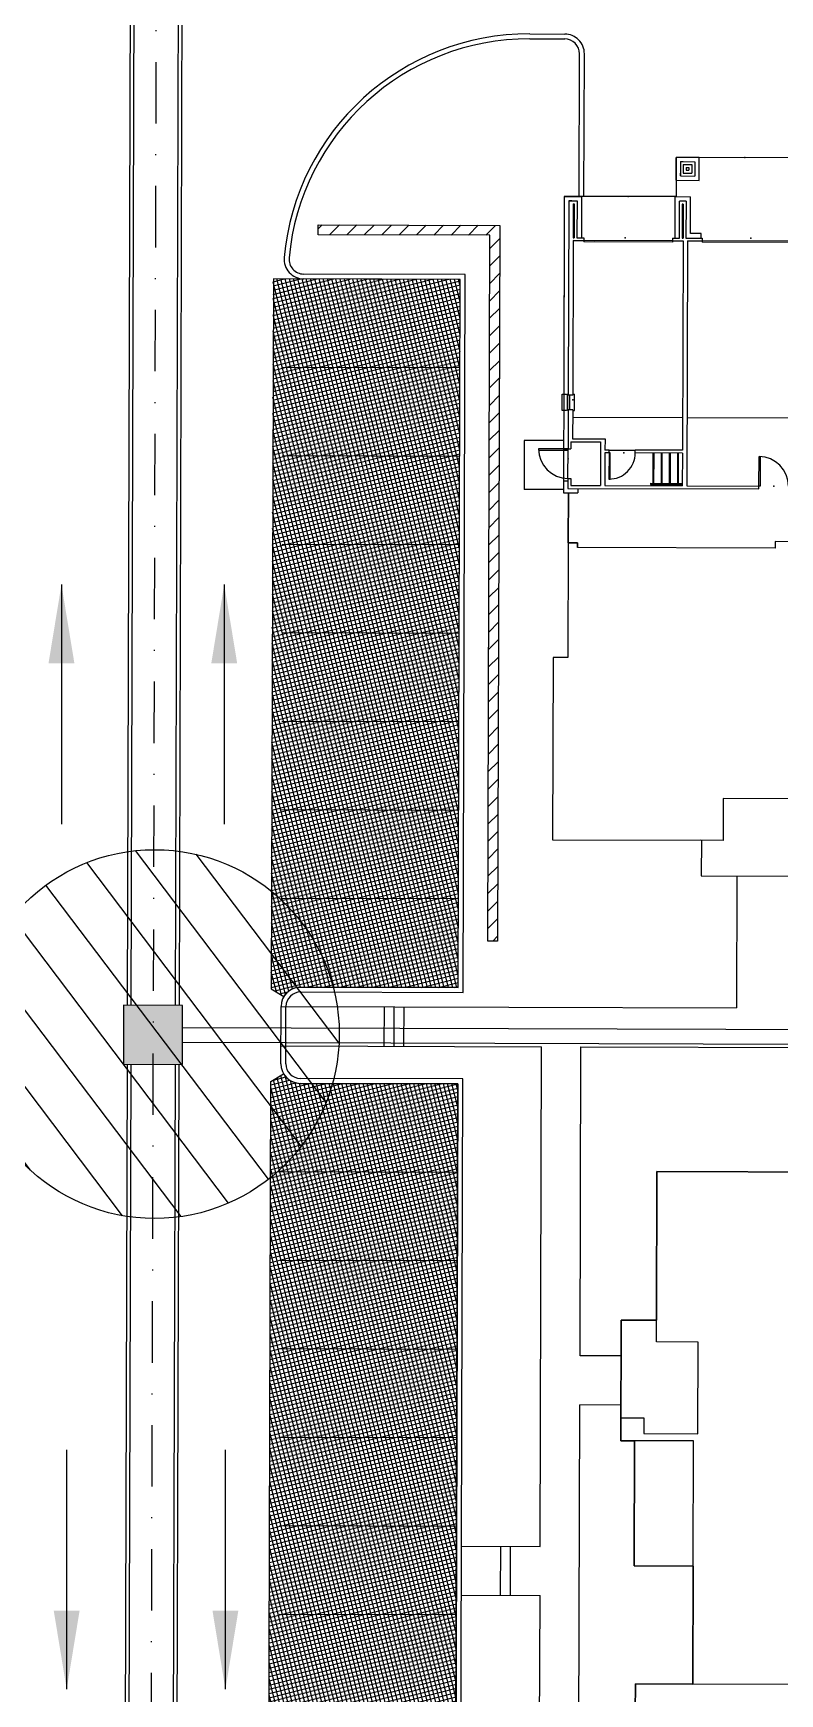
# Model space of a CAD drawing. Header units: feet. Extents: x 26064 to 27719, y 16802 to 28989.
# Drawn here: x 26744.6 to 26820.5, y 17768.1 to 17936.9 of the extents above; entities that cross this region are included whole.
import ezdxf

# ---------------------------------------------------------------- set-up
doc = ezdxf.new("R2010")
doc.units = ezdxf.units.FT
doc.header["$LTSCALE"] = 50
doc.header["$MEASUREMENT"] = 0
doc.header["$PDSIZE"] = -0.5
doc.linetypes.add('CENTERPL', pattern=[0.25, 0.125, -0.0625, 0, -0.0625])
doc.linetypes.add('HIDDEN', pattern=[0.375, 0.25, -0.125])
for name, color, linetype in [('BUILDING-DOORS-EXT', 2, 'Continuous'), ('BUILDING-INTERIOR', 251, 'Continuous'), ('BUILDINGS', 5, 'Continuous'), ('CL-ROADS', 9, 'CENTERPL'), ('CONC-5INCH-BOUNDS', 251, 'Continuous'), ('CONC-5INCH-HATCH', 251, 'Continuous'), ('CURB-B', 4, 'Continuous'), ('CURB-F', 32, 'Continuous'), ('INLET PROTECTION', 1, 'HIDDEN'), ('INLET-HATCH', 9, 'Continuous'), ('PARKSTRIPES', 32, 'Continuous'), ('RETAINING WALL', 7, 'Continuous'), ('SD-INNER', 51, 'Continuous'), ('SD-OUTER', 6, 'Continuous'), ('SD-OUTER-PRIVATE', 6, 'Continuous'), ('SD-STRUCTURE', 6, 'Continuous'), ('SIDEWALK', 9, 'Continuous'), ('STEPS', 7, 'Continuous')]:
    doc.layers.add(name, color=color, linetype=linetype)
doc.styles.add('ls80', font='simplex', dxfattribs={"oblique": 15, "height": 4})
doc.dimstyles.new('dim', dxfattribs={"dimtxt": 0.18, "dimasz": 0.16, "dimexe": 0.0625, "dimexo": 0.0625, "dimgap": 0.03, "dimtad": 3, "dimdec": 4, "dimzin": 0, "dimdsep": 46, "dimtxsty": 'ls80', "dimcen": 0.09, "dimclrd": 256, "dimclre": 256, "dimclrt": 256, "dimaunit": 1, "dimadec": 4, "dimazin": 0, "dimtfac": 1, "dimtdec": 4, "dimtofl": 0, "dimtmove": 2, "dimatfit": 3, "dimfxl": 0, "dimtolj": 1, "dimtzin": 0, "dimlwd": -1, "dimlwe": -1, "dimarcsym": 0})

msp = doc.modelspace()

# ---------------------------------------------------------------- hatches: boundary and pattern name
at = {"layer": 'CONC-5INCH-HATCH'}
h = msp.add_hatch(dxfattribs=at)
h.set_pattern_fill('ANSI37', scale=3.33, angle=329.2625, style=0)
edge = h.paths.add_edge_path()
edge.add_line((26769.00116, 17911.95716), (26768.79025, 17839.75867))
edge.add_line((26768.79025, 17839.75867), (26770.07145, 17838.98581))
edge.add_arc((26771.78283, 17837.95083), 2, 89.8370785, 148.8360483, ccw=False)
edge.add_line((26771.78852, 17839.95082), (26787.7814, 17839.90535))
edge.add_line((26787.7814, 17839.90535), (26787.99154, 17911.90504))
edge.add_line((26787.99154, 17911.90504), (26769.00116, 17911.95716))
h = msp.add_hatch(dxfattribs=at)
h.set_pattern_fill('ANSI37', scale=3.33, angle=329.2625, style=0)
edge = h.paths.add_edge_path()
edge.add_line((26769.70251, 17712.18327), (26768.41984, 17712.96093))
edge.add_line((26768.41984, 17712.96093), (26768.76277, 17830.35151))
edge.add_line((26768.76277, 17830.35151), (26770.04983, 17831.12189))
edge.add_arc((26771.7659, 17832.14907), 2, 210.9032329, 269.8327778)
edge.add_line((26771.76006, 17830.14908), (26787.75279, 17830.1024))
edge.add_line((26787.75279, 17830.1024), (26787.41131, 17713.0997))
edge.add_line((26787.41131, 17713.0997), (26771.41858, 17713.14638))
edge.add_arc((26771.41274, 17711.14639), 2, 89.8327778, 148.7722968)
at = {"layer": 'INLET PROTECTION', "linetype": 'Continuous'}
h = msp.add_hatch(dxfattribs=at)
h.set_pattern_fill('ANSI31', scale=37.499998, angle=262.0889784, style=0)
h.set_pattern_definition([(307.088978, (50867.9384, -5429.561), (3.7392183, 2.82681806), [])])
edge = h.paths.add_edge_path()
edge.add_arc((26756.95019, 17835.16506), 18.75, 0, 360)
at = {"layer": 'RETAINING WALL'}
h = msp.add_hatch(dxfattribs=at)
h.set_pattern_fill('ANSI31', scale=10, style=0)
h.paths.add_polyline_path([(26790.7952, 17844.62684), (26791.00466, 17916.39689), (26773.56582, 17916.44415), (26773.56853, 17917.44415), (26792.00758, 17917.39418), (26791.79519, 17844.62393)])

# ---------------------------------------------------------------- linework, layer by layer
at = {"layer": 'BUILDING-DOORS-EXT', "color": 7}
for p, q in [((26795.95522, 17894.6748), (26795.95486, 17894.54985)), ((26795.95486, 17894.54985), (26798.95364, 17894.5411)), ((26798.95401, 17894.66605), (26795.95522, 17894.6748))]:
    msp.add_line(p, q, dxfattribs=at)
msp.add_arc((26798.95401, 17894.66605), 2.9988, 179.8327778, 269.8327778, dxfattribs=at)
at = {"layer": 'BUILDING-INTERIOR', "color": 7, "ltscale": 12}
for p, q in [((26809.92535, 17921.97803), (26809.93216, 17924.31048)), ((26812.26459, 17924.30367), (26809.93216, 17924.31048)), ((26810.36821, 17923.87186), (26810.36396, 17922.41409)), ((26810.36821, 17923.87186), (26810.36779, 17923.72608)), ((26810.36821, 17923.87186), (26810.65979, 17923.87101)), ((26810.36821, 17923.87186), (26811.82598, 17923.86761)), ((26810.65892, 17923.57946), (26810.65637, 17922.70479)), ((26810.65892, 17923.57946), (26811.53358, 17923.5769)), ((26810.94962, 17923.28705), (26810.94877, 17922.9955)), ((26810.94877, 17922.9955), (26811.24032, 17922.99465)), ((26810.94962, 17923.28705), (26811.24117, 17923.2862)), ((26811.24117, 17923.2862), (26811.24032, 17922.99465)), ((26811.53358, 17923.5769), (26811.53102, 17922.70224)), ((26811.82598, 17923.86761), (26811.82173, 17922.40984)), ((26812.25778, 17921.97123), (26812.26459, 17924.30367)), ((26809.92535, 17921.97803), (26812.25778, 17921.97123)), ((26810.36396, 17922.41409), (26810.36481, 17922.70564)), ((26810.36396, 17922.41409), (26811.82173, 17922.40984)), ((26810.65637, 17922.70479), (26811.53102, 17922.70224)), ((26798.56944, 17919.88698), (26798.51206, 17900.22788)), ((26798.57077, 17920.34514), (26798.56421, 17918.09595)), ((26798.57077, 17920.34514), (26800.32006, 17920.34003)), ((26799.02759, 17919.88564), (26798.96997, 17900.14323)), ((26799.31917, 17919.88479), (26799.02749, 17919.88565)), ((26799.02759, 17919.88564), (26799.86061, 17919.88321)), ((26799.48492, 17919.59275), (26799.47483, 17916.13574)), ((26799.48492, 17919.59275), (26799.5682, 17919.59251)), ((26799.5682, 17919.59251), (26799.55811, 17916.1355)), ((26799.86061, 17919.88321), (26799.84967, 17916.13465)), ((26800.32006, 17920.34003), (26800.30778, 17916.13331)), ((26809.81612, 17920.31232), (26809.80385, 17916.10559)), ((26809.81612, 17920.31232), (26811.39905, 17920.3077)), ((26810.262, 17916.10426), (26810.27294, 17919.85282)), ((26810.93956, 17919.85088), (26810.27294, 17919.85282)), ((26810.48151, 17919.85221), (26810.35649, 17919.85258)), ((26810.56365, 17919.56042), (26810.55356, 17916.1034)), ((26810.64716, 17919.56017), (26810.56365, 17919.56042)), ((26810.64716, 17919.56017), (26810.63707, 17916.10316)), ((26810.93956, 17919.85088), (26810.92862, 17916.10231)), ((26811.38811, 17916.55913), (26811.39905, 17920.3077)), ((26812.47104, 17916.55597), (26811.38811, 17916.55913)), ((26812.4697, 17916.09781), (26812.47104, 17916.55597)), ((26799.47398, 17915.84418), (26799.42813, 17900.14189)), ((26801.68084, 17915.83774), (26799.47396, 17915.84418)), ((26799.47396, 17915.84418), (26800.55672, 17915.84102)), ((26799.47483, 17916.13574), (26799.55811, 17916.1355)), ((26799.84967, 17916.13465), (26800.55757, 17916.13258)), ((26800.55672, 17915.84102), (26800.55636, 17915.71607)), ((26809.55284, 17915.68982), (26800.55636, 17915.71607)), ((26800.55757, 17916.13258), (26800.55672, 17915.84102)), ((26809.5532, 17915.81477), (26800.55672, 17915.84102)), ((26809.5532, 17915.81477), (26809.55284, 17915.68982)), ((26809.55406, 17916.10632), (26809.5532, 17915.81477)), ((26809.5532, 17915.81477), (26810.63632, 17915.81161)), ((26809.55406, 17916.10632), (26810.262, 17916.10426)), ((26810.55356, 17916.1034), (26810.63707, 17916.10316)), ((26810.63632, 17915.81161), (26810.57424, 17894.52812)), ((26810.92862, 17916.10231), (26812.59475, 17916.09745)), ((26811.09447, 17915.81027), (26811.02178, 17890.90319)), ((26811.09447, 17915.81027), (26812.5939, 17915.80589)), ((26812.5939, 17915.80589), (26812.59353, 17915.68094)), ((26821.59007, 17915.65468), (26812.59353, 17915.68094)), ((26812.59475, 17916.09745), (26812.5939, 17915.80589)), ((26821.59044, 17915.77964), (26812.5939, 17915.80589)), ((26798.3406, 17898.56234), (26798.34546, 17900.22837)), ((26798.34546, 17900.22837), (26798.51206, 17900.22788)), ((26798.51206, 17900.22788), (26798.80362, 17900.22703)), ((26798.88205, 17898.56075), (26798.88692, 17900.22677)), ((26798.97022, 17900.22653), (26798.88692, 17900.22677)), ((26799.42813, 17900.14189), (26798.96997, 17900.14323)), ((26799.09055, 17898.64344), (26799.09493, 17900.14286)), ((26799.1322, 17898.64332), (26799.13658, 17900.14274)), ((26799.42838, 17900.22519), (26799.59498, 17900.22471)), ((26799.59012, 17898.55868), (26799.59498, 17900.22471)), ((26798.5072, 17898.56186), (26798.3406, 17898.56234)), ((26798.5072, 17898.56186), (26798.49577, 17894.6467)), ((26798.79875, 17898.56101), (26798.5072, 17898.56186)), ((26798.96536, 17898.5605), (26798.88205, 17898.56075)), ((26798.96562, 17898.6438), (26798.95401, 17894.66605)), ((26799.42376, 17898.64247), (26798.9656, 17898.6438)), ((26799.42376, 17898.64247), (26799.41512, 17895.68527)), ((26810.58383, 17897.81852), (26799.42144, 17897.8511)), ((26799.42351, 17898.55917), (26799.59012, 17898.55868)), ((26824.037, 17897.77928), (26811.04195, 17897.81718)), ((26798.95393, 17894.64537), (26798.49577, 17894.6467)), ((26798.94526, 17891.6672), (26798.95401, 17894.66605)), ((26798.95364, 17894.5411), (26798.95401, 17894.66605)), ((26798.95401, 17894.66605), (26799.24554, 17894.6652)), ((26799.24767, 17895.3942), (26799.24554, 17894.6652)), ((26799.24767, 17895.3942), (26802.24652, 17895.38545)), ((26799.41512, 17895.68527), (26802.70553, 17895.67566)), ((26802.24652, 17895.38545), (26802.23351, 17890.92884)), ((26802.70139, 17894.25956), (26802.69167, 17890.9275)), ((26803.11792, 17894.25834), (26802.70139, 17894.25956)), ((26802.70553, 17895.67566), (26802.70224, 17894.55111)), ((26803.11877, 17894.5499), (26802.70224, 17894.55111)), ((26803.11792, 17894.25834), (26803.11014, 17891.5927)), ((26803.11792, 17894.25834), (26803.11877, 17894.5499)), ((26803.24287, 17894.25798), (26803.11792, 17894.25834)), ((26803.11877, 17894.5499), (26805.78441, 17894.54211)), ((26803.23509, 17891.59234), (26803.24287, 17894.25798)), ((26805.78356, 17894.25055), (26805.78441, 17894.54211)), ((26810.57339, 17894.23657), (26805.78356, 17894.25055)), ((26810.57424, 17894.52812), (26805.78441, 17894.54211)), ((26807.57452, 17894.24533), (26807.5648, 17890.91327)), ((26808.40753, 17894.2429), (26808.39781, 17890.91084)), ((26809.24055, 17894.24047), (26809.23082, 17890.9084)), ((26810.07356, 17894.23804), (26810.06384, 17890.90597)), ((26810.57339, 17894.23657), (26810.56364, 17890.90452)), ((26818.35233, 17890.88179), (26818.36108, 17893.88064)), ((26818.36108, 17893.88064), (26818.48603, 17893.88028)), ((26818.48603, 17893.88028), (26818.47728, 17890.88143)), ((26798.48629, 17891.39795), (26798.48276, 17890.19006)), ((26798.94445, 17891.39662), (26798.48629, 17891.39795)), ((26798.94526, 17891.6672), (26798.94228, 17890.64689)), ((26798.94526, 17891.6672), (26799.23681, 17891.66635)), ((26799.23681, 17891.66635), (26799.23468, 17890.93759)), ((26799.23468, 17890.93759), (26802.23351, 17890.92884)), ((26802.69167, 17890.9275), (26810.56364, 17890.90452)), ((26803.11014, 17891.5927), (26803.23509, 17891.59234)), ((26807.31562, 17891.16391), (26807.31526, 17891.03896)), ((26807.31526, 17891.03896), (26810.56401, 17891.02948)), ((26807.31562, 17891.16391), (26810.56437, 17891.15443)), ((26811.02178, 17890.90319), (26818.35233, 17890.88179)), ((26818.35148, 17890.59024), (26818.35233, 17890.88179)), ((26818.47728, 17890.88143), (26818.35233, 17890.88179)), ((26798.48276, 17890.19006), (26799.94054, 17890.18581)), ((26798.94228, 17890.64689), (26818.35148, 17890.59024)), ((26798.96777, 17885.10718), (26798.98262, 17890.1886)), ((26799.94187, 17890.64392), (26799.94054, 17890.18581)), ((26798.96777, 17885.10718), (26799.92571, 17885.10438)), ((26799.92571, 17885.10438), (26799.92437, 17884.64623)), ((26814.71929, 17859.11276), (26814.70689, 17854.86439)), ((26824.04904, 17859.08553), (26814.71929, 17859.11276)), ((26814.70689, 17854.86439), (26812.45255, 17854.87097)), ((26807.93243, 17803.86359), (26807.93887, 17806.07108)), ((26812.1808, 17803.85119), (26807.93243, 17803.86359)), ((26812.15357, 17794.52144), (26812.1808, 17803.85119)), ((26804.3071, 17796.14791), (26806.63954, 17796.14111)), ((26806.63954, 17796.14111), (26806.63486, 17794.53755)), ((26811.69328, 17793.79389), (26805.69557, 17793.8114)), ((26806.63486, 17794.53755), (26812.15357, 17794.52144)), ((26811.65615, 17781.06962), (26811.69328, 17793.79389)), ((26837.56949, 17768.9985), (26811.62114, 17769.07424))]:
    msp.add_line(p, q, dxfattribs=at)
at = {"layer": 'BUILDING-INTERIOR', "color": 7, "ltscale": 6}
for p, q in [((26800.55636, 17915.71607), (26800.55636, 17915.71607)), ((26809.55284, 17915.68982), (26800.55636, 17915.71607)), ((26809.55284, 17915.68982), (26809.55284, 17915.68982)), ((26812.59353, 17915.68094), (26812.59353, 17915.68094)), ((26821.59007, 17915.65468), (26812.59353, 17915.68094))]:
    msp.add_line(p, q, dxfattribs=at)
at = {"layer": 'BUILDING-INTERIOR', "color": 7, "ltscale": 4}
for p, q in [((26807.65782, 17894.24509), (26807.6481, 17890.91302)), ((26808.49084, 17894.24265), (26808.48111, 17890.91059)), ((26809.32385, 17894.24022), (26809.31412, 17890.90816)), ((26810.15686, 17894.23779), (26810.14714, 17890.90573))]:
    msp.add_line(p, q, dxfattribs=at)
at = {"layer": 'BUILDING-INTERIOR', "color": 7, "ltscale": 12}
for points in [[(26832.1223, 17885.21881), (26820.00197, 17885.25418), (26820.00002, 17884.58777), (26799.92437, 17884.64623), (26799.92571, 17885.10438), (26798.96777, 17885.10731), (26798.93374, 17873.44513), (26797.43432, 17873.4495), (26797.38021, 17854.91496), (26812.4994, 17854.87084), (26812.48889, 17851.26805), (26824.75501, 17851.23226)], [(26837.54141, 17759.37719), (26837.62043, 17786.45012), (26838.28684, 17786.44817), (26838.32221, 17798.56851), (26837.65581, 17798.57045), (26837.70856, 17816.64669), (26838.16672, 17816.64536), (26838.17535, 17819.6027), (26826.51317, 17819.63674), (26826.51754, 17821.13616), (26807.983, 17821.19027), (26807.93887, 17806.07108), (26804.33609, 17806.08159), (26804.30029, 17793.81547), (26805.69552, 17793.79057), (26805.65845, 17781.08713), (26811.65615, 17781.06962), (26811.62114, 17769.07424), (26805.79004, 17769.09125), (26805.78177, 17766.259)]]:
    msp.add_lwpolyline(points, dxfattribs=at)
for centre, radius, start, end in [((26803.11792, 17894.25835), 2.66565, 269.8327778, 359.8333778), ((26818.35233, 17890.88179), 2.99886, 359.8327778, 89.8327778)]:
    msp.add_arc(centre, radius, start, end, dxfattribs=at)
for p in [(26816.91906, 17924.29006, 1), (26805.06809, 17920.32617, 1), (26804.76379, 17916.12042, 1), (26817.50975, 17916.08322, 1), (26799.42671, 17899.64219, 1), (26804.61737, 17894.25408, 1), (26798.95111, 17893.66655, 1), (26819.85177, 17890.87751, 1)]:
    msp.add_point(p, dxfattribs=at)
at = {"layer": 'BUILDINGS', "color": 7, "flags": 128}
for points in [[(26821.57352, 17924.27646), (26812.26459, 17924.30367), (26809.93216, 17924.31048), (26809.92535, 17921.97803), (26809.92049, 17920.31201), (26809.81612, 17920.31232), (26809.81612, 17920.31232), (26809.81612, 17920.31232), (26800.32006, 17920.34003), (26798.57077, 17920.34514), (26798.51206, 17900.22788), (26798.5072, 17898.56186), (26798.49577, 17894.6467), (26798.48629, 17891.39795), (26798.48276, 17890.19006), (26798.98262, 17890.1886), (26798.96777, 17885.10731), (26798.93374, 17873.44513), (26797.43432, 17873.4495), (26797.38021, 17854.91496), (26812.4994, 17854.87084), (26812.48889, 17851.26805), (26824.75501, 17851.23226)], [(26805.78177, 17766.259), (26805.79004, 17769.09125), (26811.62114, 17769.07424), (26811.65615, 17781.06962), (26805.65845, 17781.08713), (26805.69552, 17793.79057), (26804.30029, 17793.81547), (26804.33609, 17806.08159), (26807.93887, 17806.07108), (26807.983, 17821.19027), (26826.51754, 17821.13616)]]:
    msp.add_lwpolyline(points, dxfattribs=at)
at = {"layer": 'CL-ROADS', "color": 7}
msp.add_line((26757.13913, 17959.20332), (26756.12858, 17613.27251), dxfattribs=at)
at = {"layer": 'CONC-5INCH-BOUNDS', "color": 7, "flags": 128}
for points in [[(26769.00116, 17911.95716), (26768.79025, 17839.75867), (26770.07145, 17838.98581, -0.263273222), (26771.78852, 17839.95082), (26787.7814, 17839.90535), (26787.99154, 17911.90504), (26769.00116, 17911.95716)], [(26769.70251, 17712.18327), (26768.41984, 17712.96093), (26768.76277, 17830.35151), (26770.04983, 17831.12189, 0.262949328), (26771.76006, 17830.14908), (26787.75279, 17830.1024), (26787.41131, 17713.0997), (26771.41858, 17713.14638, 0.262995858)]]:
    msp.add_lwpolyline(points, format="xyb", close=True, dxfattribs=at)
at = {"layer": 'CURB-B', "color": 7, "flags": 128}
for points in [[(26795.05504, 17936.36099, 0.388736865), (26770.59883, 17914.08365)], [(26800.10944, 17934.84697, 0.414274637), (26798.61351, 17936.35134)], [(26770.59883, 17914.08365, 0.440157635), (26772.08863, 17912.44814)], [(26771.79158, 17839.45081, 0.414038924), (26770.28721, 17837.95609)], [(26770.2659, 17832.15345, 0.414213562), (26771.76152, 17830.64908)]]:
    msp.add_lwpolyline(points, format="xyb", dxfattribs=at)
for points in [[(26795.05504, 17936.36099), (26798.61351, 17936.35134)], [(26800.0671, 17920.34077), (26800.10944, 17934.84697)], [(26788.493, 17912.40368), (26772.08863, 17912.44814)], [(26788.27994, 17839.40269), (26788.493, 17912.40368)], [(26771.79158, 17839.45081), (26788.27994, 17839.40269)], [(26770.2659, 17832.15345), (26770.28721, 17837.9552)], [(26788.25425, 17830.60094), (26771.76152, 17830.64908)], [(26787.90985, 17712.59824), (26788.25425, 17830.60094)]]:
    msp.add_lwpolyline(points, dxfattribs=at)
at = {"layer": 'CURB-F', "color": 7}
for p, q in [((26795.0564, 17936.86099), (26798.61487, 17936.85134)), ((26800.5671, 17920.33931), (26800.60944, 17934.84551)), ((26787.99154, 17911.90504), (26772.08727, 17911.94814)), ((26787.7814, 17839.90415), (26787.99154, 17911.90504)), ((26787.79642, 17839.9053), (26771.78852, 17839.95082)), ((26769.76591, 17832.15491), (26769.78284, 17837.95667)), ((26787.75279, 17830.1024), (26771.76006, 17830.14908)), ((26787.41131, 17713.0997), (26787.75279, 17830.1024))]:
    msp.add_line(p, q, dxfattribs=at)
for centre, radius, start, end in [((26794.98867, 17911.87108), 24.99, 89.844725, 174.8164812), ((26798.60945, 17934.85135), 2, 359.8327778, 89.844725), ((26772.09269, 17913.94813), 2, 174.8164812, 269.844725), ((26771.78283, 17837.95083), 2, 89.8370785, 179.8327778), ((26771.7659, 17832.14907), 2, 179.8327778, 269.8327778)]:
    msp.add_arc(centre, radius, start, end, dxfattribs=at)
at = {"layer": 'INLET PROTECTION', "color": 7, "linetype": 'Continuous'}
msp.add_circle((26756.95019, 17835.16506), 18.75, dxfattribs=at)
at = {"layer": 'INLET-HATCH', "color": 7}
msp.add_solid([(26753.78318, 17838.09747), (26759.78316, 17838.07996), (26753.76567, 17832.0975), (26759.76565, 17832.07999)], dxfattribs=at)
at = {"layer": 'PARKSTRIPES', "color": 7}
for p, q in [((26787.96715, 17902.90507), (26769.95387, 17902.95389)), ((26787.94276, 17893.90511), (26769.92948, 17893.95392)), ((26787.91837, 17884.90514), (26769.90509, 17884.95396)), ((26787.89398, 17875.90517), (26769.8807, 17875.95399)), ((26787.86959, 17866.90521), (26769.85631, 17866.95402)), ((26787.8452, 17857.90524), (26769.83192, 17857.95406)), ((26787.82081, 17848.90527), (26769.80753, 17848.95409)), ((26787.72653, 17821.10244), (26769.7266, 17821.15497)), ((26787.70026, 17812.10248), (26769.70034, 17812.15501)), ((26787.67399, 17803.10252), (26769.67407, 17803.15505)), ((26787.64772, 17794.10256), (26769.6478, 17794.15509)), ((26787.62146, 17785.10259), (26769.62153, 17785.15513)), ((26787.59519, 17776.10263), (26769.59527, 17776.15517))]:
    msp.add_line(p, q, dxfattribs=at)
at = {"layer": 'RETAINING WALL', "color": 7, "flags": 128}
msp.add_lwpolyline([(26790.7952, 17844.62684), (26791.00466, 17916.39689), (26773.56582, 17916.44415), (26773.56853, 17917.44415), (26792.00758, 17917.39418), (26791.79519, 17844.62393)], close=True, dxfattribs=at)
at = {"layer": 'SD-INNER', "color": 7}
for p, q in [((26754.89826, 17962.01628), (26754.53549, 17838.09528)), ((26759.39824, 17962.00315), (26759.03548, 17838.08214)), ((26754.51793, 17832.0953), (26754.20555, 17725.3856)), ((26759.01791, 17832.08217), (26758.70553, 17725.37246))]:
    msp.add_line(p, q, dxfattribs=at)
at = {"layer": 'SD-OUTER', "color": 7}
for p, q in [((26754.51826, 17962.01739), (26754.1555, 17838.09639)), ((26759.77824, 17962.00204), (26759.41547, 17838.08103)), ((26754.13793, 17832.09641), (26753.82555, 17725.38671)), ((26759.39791, 17832.08106), (26759.08553, 17725.37135))]:
    msp.add_line(p, q, dxfattribs=at)
at = {"layer": 'SD-OUTER-PRIVATE', "color": 7}
for points in [[(26759.77659, 17835.82949), (26881.24226, 17835.45547), (26901.62208, 17814.97677), (26901.41958, 17745.59335)], [(26759.77221, 17834.3295), (26855.00089, 17834.03627)]]:
    msp.add_lwpolyline(points, dxfattribs=at)
at = {"layer": 'SD-STRUCTURE', "color": 7, "flags": 128}
msp.add_lwpolyline([(26753.76567, 17832.0975), (26759.76565, 17832.07999), (26759.78316, 17838.07996), (26753.78318, 17838.09747)], close=True, dxfattribs=at)
at = {"layer": 'SIDEWALK', "color": 7}
for p, q in [((26794.4984, 17895.53399), (26794.48381, 17890.53401)), ((26798.49839, 17895.52232), (26794.4984, 17895.53399)), ((26798.48379, 17890.52234), (26794.48381, 17890.53401)), ((26816.11902, 17851.25746), (26816.07981, 17837.82155)), ((26769.78284, 17837.95667), (26816.07981, 17837.82155)), ((26780.27112, 17833.92604), (26780.2828, 17837.92602)), ((26781.27112, 17833.92312), (26781.28279, 17837.92311)), ((26782.27111, 17833.9202), (26782.28279, 17837.92019)), ((26769.77117, 17833.95669), (26796.26385, 17833.87936)), ((26796.11558, 17783.07779), (26796.26385, 17833.87936)), ((26800.17217, 17802.46064), (26800.26384, 17833.86769)), ((26800.26384, 17833.86769), (26906.47089, 17833.55772)), ((26804.32549, 17802.44852), (26800.17217, 17802.46064)), ((26800.05174, 17761.1962), (26800.15758, 17797.46067)), ((26804.3109, 17797.44854), (26800.15758, 17797.46067)), ((26788.11562, 17783.10114), (26796.11558, 17783.07779)), ((26788.10103, 17778.10116), (26796.10099, 17778.07782)), ((26795.98122, 17737.03913), (26796.10099, 17778.07782))]:
    msp.add_line(p, q, dxfattribs=at)
at = {"layer": 'STEPS', "color": 7}
for p, q in [((26792.10101, 17778.08949), (26792.1156, 17783.08947)), ((26793.101, 17778.08657), (26793.1156, 17783.08655))]:
    msp.add_line(p, q, dxfattribs=at)

# ---------------------------------------------------------------- leaders
at = {"layer": 'SD-STRUCTURE', "color": 7}
for points in [[(26747.46934, 17880.86795), (26747.46934, 17856.51871)], [(26764.01097, 17880.86795), (26764.01097, 17856.51871)], [(26747.99965, 17768.54484), (26747.99965, 17792.89407)], [(26764.13116, 17768.54484), (26764.13116, 17792.89407)]]:
    msp.add_leader(points, dimstyle='dim', override={"dimscale": 50, "dimtad": 0, "dimpost": "'"}, dxfattribs=at)

doc.saveas('drawing.dxf')
